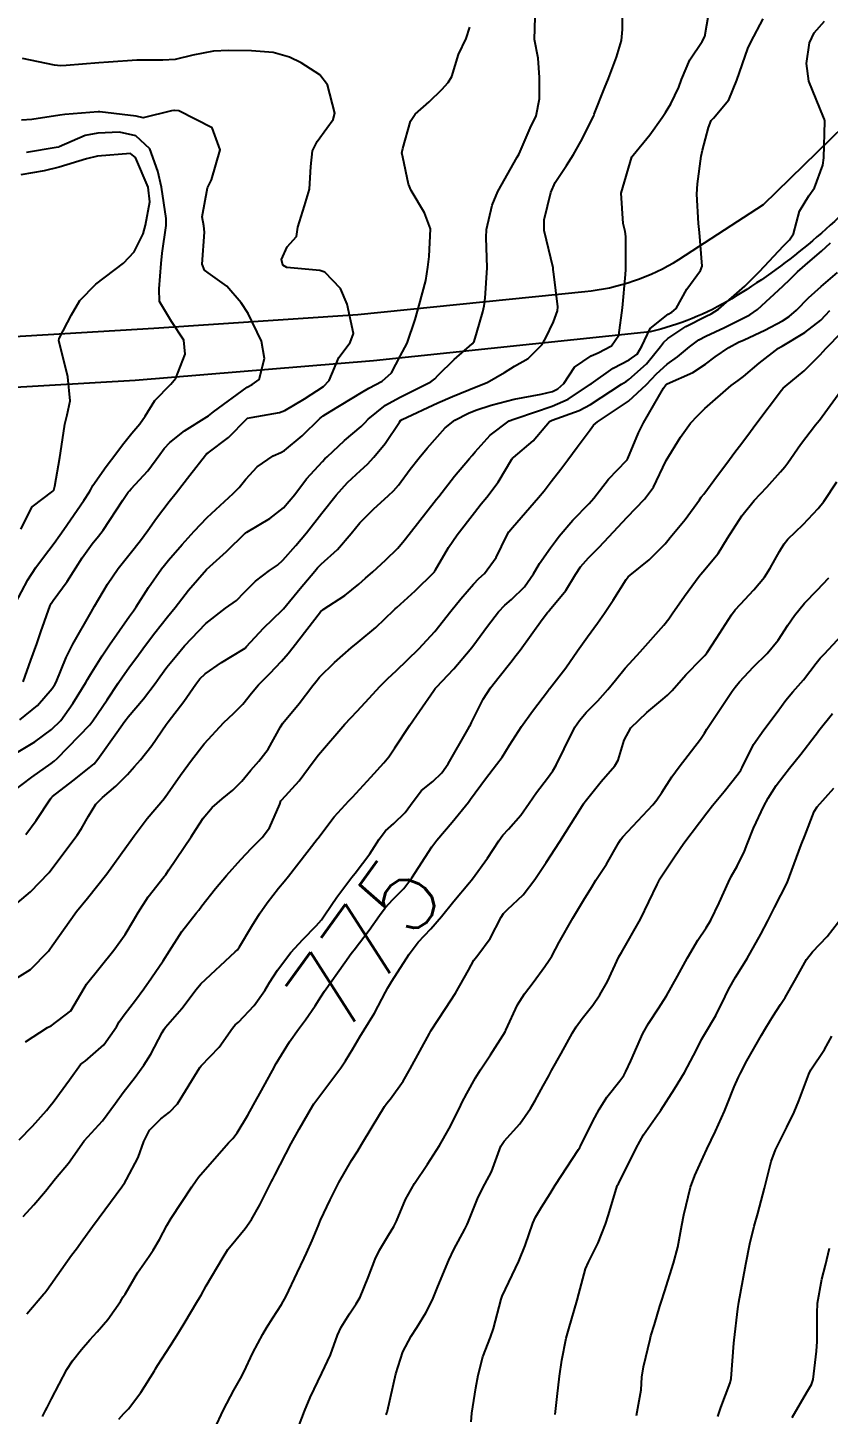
# Model space of a CAD drawing. Header units: metres. Extents: x 318500 to 325275, y 7408834 to 7428799.
# Drawn here: x 322253.4 to 322295.3, y 7422514.9 to 7422587.5 of the extents above; entities that cross this region are included whole.
import ezdxf
from ezdxf.enums import TextEntityAlignment as Align

# ---------------------------------------------------------------- set-up
doc = ezdxf.new("R2010")
doc.units = ezdxf.units.M
doc.header["$MEASUREMENT"] = 0
for name, color, linetype in [('Cotas', 45, 'Continuous'), ('Curvas de Nivel 1m', 11, 'Continuous'), ('Curvas de Nivel 5m', 15, 'Continuous'), ('Vias Primárias', 230, 'Continuous'), ('Vias Secundárias', 230, 'Continuous')]:
    doc.layers.add(name, color=color, linetype=linetype)
doc.styles.add('Style-STANDARD', font='STANDARD.shx')

msp = doc.modelspace()

# ---------------------------------------------------------------- linework, layer by layer
at = {"layer": 'Curvas de Nivel 1m', "flags": 128}
for points, elevation in [([(322252.522, 7422541.418), (322253.539, 7422542.266), (322254.495, 7422543.261), (322254.519, 7422543.291), (322254.551, 7422543.333), (322255.988, 7422545.239), (322256.22, 7422545.591), (322256.585, 7422546.24), (322256.96, 7422546.859), (322257.312, 7422547.219), (322258.015, 7422547.802), (322258.618, 7422548.416), (322258.988, 7422548.833), (322259.304, 7422549.193), (322259.891, 7422549.934), (322260.648, 7422551.028), (322260.759, 7422551.178), (322261.583, 7422552.25), (322262.213, 7422553.157), (322262.416, 7422553.422), (322262.688, 7422553.696), (322263.546, 7422554.288), (322264.708, 7422554.98), (322264.787, 7422555.041), (322264.858, 7422555.119), (322265.752, 7422556.078), (322266.729, 7422557.033), (322266.793, 7422557.099), (322267.672, 7422558.16), (322268.432, 7422559.075), (322268.583, 7422559.252), (322268.765, 7422559.434), (322269.627, 7422560.207), (322270.348, 7422561.047), (322270.796, 7422561.596), (322271.517, 7422562.319), (322272.304, 7422563.025), (322272.565, 7422563.271), (322272.818, 7422563.57), (322273.437, 7422564.405), (322273.899, 7422565.004), (322274.327, 7422565.518), (322274.857, 7422566.124), (322275.27, 7422566.578), (322275.778, 7422566.981), (322276.496, 7422567.351), (322276.875, 7422567.496), (322277.684, 7422567.764), (322278.881, 7422568.076), (322280.301, 7422568.335), (322280.886, 7422568.488), (322281.178, 7422568.616), (322281.484, 7422568.904), (322282.043, 7422569.758), (322282.912, 7422570.348), (322283.29, 7422570.509), (322283.973, 7422570.874), (322284.358, 7422571.439), (322284.563, 7422572.866), (322284.715, 7422574.612), (322284.727, 7422574.864), (322284.735, 7422576.603), (322284.698, 7422576.865), (322284.589, 7422577.284), (322284.492, 7422578.868), (322285.049, 7422580.766), (322285.113, 7422580.859), (322285.989, 7422581.924), (322286.642, 7422582.837), (322286.815, 7422583.103), (322287.091, 7422583.558), (322287.515, 7422584.415), (322287.656, 7422584.825), (322288.079, 7422585.862), (322288.73, 7422586.814), (322288.874, 7422587.073), (322289.16, 7422588.81)], 769), ([(322253.294, 7422545.273), (322253.844, 7422546.004), (322254.598, 7422547.136), (322254.646, 7422547.213), (322254.693, 7422547.259), (322255.766, 7422548.089), (322256.623, 7422548.773), (322256.87, 7422548.983), (322257.076, 7422549.223), (322258.061, 7422550.625), (322258.481, 7422551.203), (322258.55, 7422551.303), (322258.654, 7422551.434), (322259.471, 7422552.389), (322260.07, 7422553.186), (322260.327, 7422553.542), (322260.693, 7422554.034), (322261.201, 7422554.674), (322261.615, 7422555.166), (322262.722, 7422556.333), (322263.762, 7422557.135), (322264.328, 7422557.535), (322264.742, 7422557.945), (322265.324, 7422558.541), (322266.07, 7422559.107), (322266.483, 7422559.384), (322266.768, 7422559.638), (322267.449, 7422560.421), (322267.997, 7422561.082), (322268.8, 7422562.099), (322269.558, 7422563.059), (322270.151, 7422563.719), (322270.83, 7422564.349), (322271.192, 7422564.679), (322271.528, 7422565.033), (322272.125, 7422565.754), (322272.868, 7422566.874), (322272.927, 7422566.961), (322273.013, 7422567.018), (322274.879, 7422567.879), (322275.647, 7422568.217), (322276.888, 7422568.724), (322277.471, 7422568.961), (322278.373, 7422569.473), (322278.903, 7422569.804), (322279.623, 7422570.215), (322280.33, 7422570.919), (322280.544, 7422571.298), (322280.938, 7422572.122), (322281.156, 7422572.699), (322281.168, 7422572.908), (322280.967, 7422574.629), (322280.933, 7422574.874), (322280.931, 7422574.911), (322280.919, 7422574.963), (322280.449, 7422576.918), (322280.458, 7422577.468), (322280.797, 7422578.913), (322281.035, 7422579.427), (322281.623, 7422580.325), (322281.983, 7422580.901), (322282.377, 7422581.581), (322283.045, 7422582.89), (322283.055, 7422582.915), (322283.082, 7422583.006), (322283.613, 7422584.371), (322283.832, 7422584.879), (322284.238, 7422585.99), (322284.504, 7422586.869), (322284.559, 7422587.449), (322284.584, 7422588.869)], 768), ([(322252.603, 7422547.511), (322253.606, 7422548.279), (322254.626, 7422548.995), (322254.777, 7422549.108), (322254.943, 7422549.255), (322256.648, 7422551.026), (322256.809, 7422551.228), (322257.551, 7422552.333), (322258.138, 7422553.208), (322258.355, 7422553.535), (322258.692, 7422554.005), (322259.207, 7422554.691), (322259.568, 7422555.191), (322260.056, 7422555.847), (322260.725, 7422556.674), (322261.122, 7422557.174), (322261.828, 7422558.08), (322262.76, 7422559.15), (322263.814, 7422560.095), (322264.789, 7422561.059), (322264.824, 7422561.085), (322264.875, 7422561.119), (322266.084, 7422561.821), (322266.803, 7422562.389), (322267.391, 7422563.091), (322268.003, 7422563.901), (322268.836, 7422564.82), (322268.96, 7422564.946), (322269.081, 7422565.066), (322269.991, 7422565.915), (322270.864, 7422566.652), (322271.057, 7422566.848), (322271.229, 7422567.036), (322272.134, 7422567.771), (322272.882, 7422568.171), (322274.524, 7422568.995), (322274.733, 7422569.152), (322274.895, 7422569.345), (322275.733, 7422570.156), (322276.686, 7422570.972), (322276.789, 7422571.105), (322276.929, 7422571.57), (322277.249, 7422572.662), (322277.315, 7422572.965), (322277.369, 7422573.379), (322277.475, 7422574.962), (322277.412, 7422576.545), (322277.432, 7422576.964), (322277.737, 7422578.241), (322278.028, 7422578.955), (322279.048, 7422580.754), (322279.14, 7422580.939), (322279.723, 7422582.278), (322280.028, 7422582.926), (322280.21, 7422583.807), (322280.215, 7422584.923), (322280.137, 7422585.942), (322279.939, 7422586.928), (322279.984, 7422588.091)], 767), ([(322253.279, 7422534.42), (322254.439, 7422535.17), (322254.497, 7422535.201), (322254.617, 7422535.257), (322255.65, 7422536.044), (322256.353, 7422537.232), (322256.472, 7422537.435), (322257.904, 7422539.209), (322258.502, 7422540.029), (322258.947, 7422540.762), (322259.191, 7422541.193), (322259.715, 7422542.006), (322260.548, 7422543.066), (322260.602, 7422543.127), (322260.634, 7422543.179), (322260.796, 7422543.42), (322261.954, 7422545.159), (322262.197, 7422545.534), (322262.585, 7422546.122), (322263.055, 7422546.681), (322263.582, 7422547.135), (322264.144, 7422547.59), (322264.614, 7422548.072), (322265.088, 7422548.65), (322265.498, 7422549.111), (322265.991, 7422549.752), (322266.648, 7422550.918), (322266.768, 7422551.098), (322267.614, 7422552.138), (322268.331, 7422553.075), (322268.483, 7422553.273), (322268.687, 7422553.508), (322269.476, 7422554.281), (322270.341, 7422555.046), (322270.713, 7422555.344), (322271.641, 7422556.111), (322272.571, 7422557.022), (322272.653, 7422557.099), (322272.732, 7422557.169), (322273.704, 7422558.047), (322274.666, 7422558.991), (322274.709, 7422559.042), (322274.762, 7422559.133), (322275.445, 7422560.315), (322275.889, 7422560.974), (322276.802, 7422562.145), (322277.161, 7422562.602), (322277.448, 7422562.954), (322278.036, 7422563.734), (322278.759, 7422564.941), (322278.793, 7422564.988), (322278.841, 7422565.025), (322279.878, 7422565.901), (322280.732, 7422566.912), (322280.871, 7422566.984), (322282.286, 7422567.485), (322282.879, 7422567.799), (322284.506, 7422568.866), (322284.743, 7422569.012), (322284.894, 7422569.116), (322285.815, 7422569.937), (322286.55, 7422570.836), (322286.702, 7422571.054), (322286.927, 7422571.265), (322287.876, 7422571.88), (322288.944, 7422572.429), (322289.199, 7422572.553), (322289.594, 7422572.8), (322290.962, 7422574.005), (322291.735, 7422574.769), (322292.991, 7422576.118), (322293.311, 7422576.431), (322293.523, 7422576.745), (322293.825, 7422577.935), (322294.325, 7422578.737), (322294.622, 7422579.146), (322295.046, 7422580.345), (322295.11, 7422580.729), (322295.162, 7422582.646), (322295.142, 7422582.729), (322295.082, 7422582.857), (322294.32, 7422584.738), (322294.194, 7422585.665), (322294.352, 7422586.738), (322294.605, 7422587.268), (322295.147, 7422587.889)], 771), ([(322252.632, 7422549.441), (322253.772, 7422550.136), (322254.645, 7422550.768), (322255.126, 7422551.253), (322255.769, 7422552.138), (322256.442, 7422553.234), (322256.528, 7422553.387), (322256.686, 7422553.661), (322257.291, 7422554.631), (322257.685, 7422555.215), (322258.725, 7422556.706), (322258.935, 7422556.991), (322259.076, 7422557.197), (322259.727, 7422558.208), (322260.407, 7422559.184), (322260.561, 7422559.384), (322260.767, 7422559.641), (322261.487, 7422560.462), (322262.111, 7422561.16), (322262.797, 7422561.888), (322264.156, 7422563.13), (322264.481, 7422563.459), (322264.822, 7422563.892), (322265.414, 7422564.531), (322266.263, 7422565.106), (322266.661, 7422565.283), (322266.844, 7422565.386), (322267.782, 7422566.16), (322268.705, 7422567.072), (322268.871, 7422567.203), (322269.234, 7422567.425), (322270.884, 7422568.432), (322271.271, 7422568.651), (322271.971, 7422569.029), (322272.455, 7422569.466), (322272.91, 7422570.326), (322273.155, 7422570.778), (322273.281, 7422571.015), (322273.689, 7422572.259), (322273.908, 7422573.006), (322274.258, 7422574.296), (322274.366, 7422574.999), (322274.432, 7422575.545), (322274.496, 7422576.998), (322274.183, 7422577.832), (322273.479, 7422579.013), (322273.355, 7422579.337), (322273.047, 7422580.763), (322273.005, 7422580.977), (322273.01, 7422581.021), (322273.019, 7422581.051), (322273.053, 7422581.208), (322273.445, 7422582.644), (322273.697, 7422583.011), (322274.428, 7422583.662), (322275.1, 7422584.298), (322275.431, 7422584.661), (322275.613, 7422584.985), (322275.967, 7422586.136), (322276.374, 7422586.978), (322276.552, 7422587.562)], 766), ([(322253.159, 7422553.275), (322253.567, 7422554.401), (322253.872, 7422555.268), (322254.089, 7422555.893), (322254.57, 7422557.262), (322254.622, 7422557.37), (322254.734, 7422557.527), (322255.472, 7422558.527), (322255.91, 7422559.243), (322256.241, 7422559.765), (322256.779, 7422560.505), (322257.104, 7422560.906), (322257.344, 7422561.222), (322258.387, 7422562.788), (322258.664, 7422563.202), (322258.727, 7422563.286), (322258.813, 7422563.379), (322259.69, 7422564.328), (322260.319, 7422565.185), (322260.54, 7422565.487), (322260.849, 7422565.802), (322261.613, 7422566.415), (322262.777, 7422567.151), (322262.871, 7422567.21), (322263.134, 7422567.408), (322264.886, 7422568.702), (322265.154, 7422568.85), (322265.523, 7422569.114), (322265.81, 7422570.207), (322265.651, 7422571.113), (322264.942, 7422572.566), (322264.586, 7422573.125), (322263.829, 7422574.007), (322262.965, 7422574.608), (322262.651, 7422574.838), (322262.539, 7422575.156), (322262.662, 7422576.822), (322262.628, 7422577.156), (322262.538, 7422577.626), (322262.816, 7422579.153), (322263.034, 7422579.572), (322263.485, 7422581.146), (322263.067, 7422582.294), (322261.316, 7422583.176), (322261.08, 7422583.207), (322261.053, 7422583.207), (322260.926, 7422583.182), (322259.446, 7422582.825), (322259.076, 7422582.903), (322257.175, 7422583.132), (322257.079, 7422583.133), (322255.337, 7422582.995), (322255.076, 7422582.961), (322253.615, 7422582.732), (322253.071, 7422582.694)], 764), ([(322252.731, 7422557.351), (322253.404, 7422558.62), (322253.823, 7422559.269), (322254.225, 7422559.809), (322254.779, 7422560.543), (322255.082, 7422560.959), (322255.284, 7422561.253), (322256.335, 7422562.766), (322256.631, 7422563.233), (322256.695, 7422563.349), (322256.815, 7422563.551), (322257.502, 7422564.548), (322258.008, 7422565.212), (322258.369, 7422565.686), (322258.856, 7422566.295), (322259.268, 7422566.791), (322259.542, 7422567.193), (322260.057, 7422568.009), (322260.887, 7422568.865), (322261.149, 7422569.176), (322261.644, 7422570.434), (322261.578, 7422571.17), (322260.935, 7422572.153), (322260.298, 7422573.187), (322260.289, 7422573.854), (322260.387, 7422575.186), (322260.438, 7422575.725), (322260.643, 7422577.184), (322260.647, 7422577.542), (322260.398, 7422579.186), (322260.21, 7422580.017), (322259.789, 7422581.193), (322259.06, 7422581.87), (322258.207, 7422582.069), (322257.062, 7422582.019), (322256.404, 7422581.896), (322255.051, 7422581.299), (322255.024, 7422581.287), (322254.891, 7422581.262), (322253.332, 7422580.993)], 763), ([(322253.041, 7422561.277), (322253.627, 7422562.447), (322254.715, 7422563.261), (322254.767, 7422563.305), (322254.814, 7422563.524), (322255.076, 7422565.017), (322255.116, 7422565.256), (322255.345, 7422566.77), (322255.471, 7422567.251), (322255.628, 7422567.999), (322255.49, 7422569.251), (322255.023, 7422571.154), (322255.042, 7422571.258), (322255.686, 7422572.502), (322256.131, 7422573.242), (322256.959, 7422574.102), (322258.417, 7422575.208), (322258.979, 7422575.799), (322259.444, 7422576.745), (322259.573, 7422577.194), (322259.802, 7422578.409), (322259.701, 7422579.193), (322259.045, 7422580.74), (322258.786, 7422580.943), (322257.046, 7422580.802), (322256.484, 7422580.678), (322255.04, 7422580.233), (322254.264, 7422580.042), (322253.035, 7422579.83)], 762), ([(322252.942, 7422529.274), (322253.64, 7422529.998), (322254.383, 7422530.824), (322254.579, 7422531.065), (322254.723, 7422531.255), (322255.579, 7422532.419), (322256.168, 7422533.234), (322256.305, 7422533.338), (322256.413, 7422533.402), (322257.383, 7422534.258), (322258.044, 7422535.206), (322258.186, 7422535.461), (322258.449, 7422535.82), (322259.052, 7422536.603), (322259.483, 7422537.19), (322259.887, 7422537.774), (322260.485, 7422538.653), (322260.817, 7422539.175), (322261.474, 7422540.197), (322262.224, 7422541.154), (322262.356, 7422541.319), (322262.526, 7422541.546), (322263.233, 7422542.446), (322263.804, 7422543.131), (322264.559, 7422543.972), (322265.122, 7422544.557), (322265.684, 7422545.109), (322266.063, 7422545.62), (322266.597, 7422546.868), (322266.661, 7422547.037), (322266.706, 7422547.098), (322267.613, 7422548.087), (322268.348, 7422549.074), (322268.634, 7422549.453), (322270.018, 7422551.049), (322270.321, 7422551.379), (322270.66, 7422551.733), (322271.293, 7422552.411), (322271.84, 7422553.028), (322272.256, 7422553.455), (322272.693, 7422553.854), (322273.29, 7422554.422), (322273.883, 7422555.002), (322274.719, 7422555.914), (322275.569, 7422556.977), (322276.087, 7422557.623), (322276.752, 7422558.394), (322277.036, 7422558.677), (322277.332, 7422558.954), (322277.939, 7422559.782), (322278.492, 7422560.943), (322278.604, 7422561.13), (322278.794, 7422561.358), (322280.152, 7422562.92), (322280.448, 7422563.283), (322280.823, 7422563.759), (322281.326, 7422564.412), (322281.698, 7422564.901), (322282.189, 7422565.557), (322282.864, 7422566.478), (322283.036, 7422566.719), (322283.251, 7422566.884), (322284.881, 7422567.974), (322285.808, 7422568.846), (322286.333, 7422569.404), (322286.906, 7422569.911), (322287.438, 7422570.299), (322288.071, 7422570.818), (322288.55, 7422571.189), (322288.929, 7422571.386), (322289.905, 7422571.826), (322290.944, 7422572.355), (322291.222, 7422572.5), (322291.631, 7422572.77), (322292.963, 7422574.002), (322293.34, 7422574.372), (322293.73, 7422574.742), (322294.385, 7422575.33), (322294.987, 7422575.839), (322295.451, 7422576.265)], 772), ([(322253.163, 7422525.271), (322253.716, 7422525.866), (322254.323, 7422526.598), (322254.86, 7422527.252), (322255.525, 7422528.06), (322256.36, 7422529.23), (322257.312, 7422530.28), (322258.001, 7422531.206), (322258.396, 7422531.753), (322259.028, 7422532.569), (322259.476, 7422533.189), (322259.839, 7422533.766), (322260.436, 7422534.899), (322260.537, 7422535.08), (322260.61, 7422535.177), (322261.467, 7422536.153), (322262.217, 7422537.154), (322262.473, 7422537.459), (322264.266, 7422539.123), (322264.381, 7422539.232), (322264.494, 7422539.383), (322265.146, 7422540.478), (322265.534, 7422541.11), (322265.933, 7422541.702), (322266.541, 7422542.47), (322266.834, 7422542.808), (322267.066, 7422543.092), (322268.57, 7422545.023), (322268.601, 7422545.07), (322269.451, 7422546.193), (322270.228, 7422547.046), (322270.415, 7422547.231), (322270.606, 7422547.436), (322271.376, 7422548.275), (322272.046, 7422549.026), (322272.311, 7422549.345), (322272.638, 7422549.812), (322273.417, 7422551.008), (322273.924, 7422551.738), (322274.677, 7422552.81), (322274.75, 7422552.918), (322274.808, 7422552.988), (322275.713, 7422553.956), (322276.575, 7422554.962), (322276.712, 7422555.137), (322277.487, 7422556.188), (322278.065, 7422556.947), (322278.386, 7422557.292), (322278.74, 7422557.59), (322279.432, 7422558.248), (322279.9, 7422558.923), (322280.209, 7422559.478), (322280.781, 7422560.295), (322281.049, 7422560.645), (322281.245, 7422560.905), (322281.953, 7422561.744), (322282.807, 7422562.606), (322283.054, 7422562.886), (322283.817, 7422563.883), (322284.765, 7422564.861), (322284.802, 7422564.899), (322284.842, 7422564.979), (322285.399, 7422566.315), (322285.652, 7422566.848), (322286.708, 7422568.653), (322286.836, 7422568.831), (322286.864, 7422568.857), (322286.891, 7422568.879), (322288.245, 7422569.471), (322288.906, 7422569.907), (322289.412, 7422570.303), (322290.123, 7422570.792), (322290.643, 7422571.065), (322290.926, 7422571.194), (322292.011, 7422571.687), (322292.941, 7422572.179), (322293.286, 7422572.405), (322293.669, 7422572.743), (322294.301, 7422573.392), (322294.963, 7422573.985), (322295.823, 7422574.717)], 773), ([(322253.342, 7422520.166), (322254.249, 7422521.207), (322254.293, 7422521.259), (322254.393, 7422521.398), (322255.693, 7422523.239), (322255.947, 7422523.573), (322256.292, 7422524.039), (322256.785, 7422524.74), (322257.137, 7422525.218), (322258.326, 7422526.825), (322258.477, 7422527.05), (322258.565, 7422527.198), (322259.177, 7422528.362), (322259.474, 7422529.189), (322259.775, 7422529.78), (322260.378, 7422530.386), (322260.83, 7422530.726), (322261.242, 7422531.167), (322262.409, 7422533.064), (322262.477, 7422533.149), (322263.429, 7422534.131), (322264.121, 7422535.125), (322264.269, 7422535.296), (322264.445, 7422535.449), (322265.252, 7422536.318), (322265.82, 7422537.106), (322266.065, 7422537.513), (322266.481, 7422538.174), (322267.177, 7422539.09), (322267.805, 7422539.776), (322268.511, 7422540.491), (322268.782, 7422540.8), (322268.969, 7422541.063), (322269.593, 7422541.995), (322270.386, 7422543.042), (322270.552, 7422543.245), (322271.329, 7422544.266), (322271.814, 7422545.028), (322272.143, 7422545.458), (322272.582, 7422545.851), (322273.177, 7422546.426), (322273.594, 7422547.005), (322274.031, 7422547.577), (322274.616, 7422548.058), (322275.101, 7422548.504), (322275.42, 7422548.978), (322276.458, 7422550.773), (322276.558, 7422550.961), (322276.591, 7422551.021), (322276.653, 7422551.143), (322277.26, 7422552.365), (322277.644, 7422552.95), (322278.105, 7422553.529), (322278.7, 7422554.304), (322278.98, 7422554.662), (322279.191, 7422554.933), (322280.356, 7422556.545), (322280.634, 7422556.911), (322280.679, 7422556.963), (322280.732, 7422557.023), (322281.591, 7422558.054), (322282.098, 7422558.897), (322282.357, 7422559.303), (322282.773, 7422559.774), (322283.33, 7422560.333), (322283.841, 7422560.874), (322284.8, 7422561.895), (322285.718, 7422562.846), (322286.182, 7422563.478), (322286.823, 7422564.83), (322286.841, 7422564.872), (322287.601, 7422566.081), (322288.123, 7422566.817), (322288.48, 7422567.207), (322288.878, 7422567.584), (322290.244, 7422568.79), (322290.618, 7422569.06), (322290.897, 7422569.272), (322291.713, 7422569.962), (322292.732, 7422570.753), (322292.851, 7422570.821), (322292.922, 7422570.855), (322294.103, 7422571.568), (322294.942, 7422572.221), (322295.195, 7422572.477), (322295.429, 7422572.723)], 774), ([(322258.172, 7422514.653), (322258.434, 7422514.939), (322258.67, 7422515.195), (322259.329, 7422516.048), (322260.033, 7422517.182), (322260.095, 7422517.288), (322260.204, 7422517.45), (322260.882, 7422518.508), (322261.288, 7422519.164), (322261.648, 7422519.75), (322262.254, 7422520.773), (322262.395, 7422521.011), (322262.476, 7422521.147), (322262.746, 7422521.624), (322263.63, 7422523.13), (322263.885, 7422523.527), (322264.294, 7422524.041), (322264.786, 7422524.632), (322265.12, 7422525.112), (322265.555, 7422525.874), (322266.173, 7422527.102), (322266.23, 7422527.212), (322266.343, 7422527.432), (322267.203, 7422529.087), (322267.622, 7422529.83), (322268.33, 7422531.071), (322268.391, 7422531.162), (322269.809, 7422533.049), (322270.052, 7422533.409), (322270.425, 7422534.051), (322270.793, 7422534.68), (322271.021, 7422535.034), (322271.565, 7422535.918), (322272.134, 7422537.023), (322272.26, 7422537.235), (322272.476, 7422537.583), (322273.376, 7422539.007), (322273.86, 7422539.639), (322274.51, 7422540.339), (322275.082, 7422540.982), (322275.724, 7422541.78), (322276.547, 7422542.767), (322276.638, 7422542.87), (322276.708, 7422542.958), (322277.485, 7422544.026), (322278.076, 7422544.945), (322278.285, 7422545.233), (322278.579, 7422545.553), (322279.231, 7422546.29), (322279.675, 7422546.924), (322280.048, 7422547.478), (322280.62, 7422548.222), (322280.916, 7422548.615), (322281.083, 7422548.903), (322281.507, 7422549.765), (322282.063, 7422550.889), (322282.297, 7422551.244), (322282.662, 7422551.66), (322283.26, 7422552.285), (322283.783, 7422552.869), (322284.185, 7422553.367), (322284.697, 7422553.988), (322285.114, 7422554.444), (322285.481, 7422554.848), (322286.724, 7422556.246), (322286.983, 7422556.572), (322287.164, 7422556.826), (322287.81, 7422557.753), (322288.579, 7422558.812), (322288.659, 7422558.913), (322288.763, 7422559.028), (322289.576, 7422560), (322290.062, 7422560.791), (322290.802, 7422561.969), (322291.457, 7422562.77), (322292.112, 7422563.47), (322292.833, 7422564.265), (322293.055, 7422564.53), (322293.218, 7422564.746), (322293.888, 7422565.706), (322294.674, 7422566.732), (322294.762, 7422566.84), (322294.873, 7422566.986), (322296.144, 7422568.711)], 776), ([(322263.174, 7422514.125), (322263.66, 7422515.128), (322264.19, 7422516.163), (322264.54, 7422516.773), (322264.713, 7422517.115), (322265.197, 7422518.128), (322265.707, 7422519.105), (322265.901, 7422519.437), (322266.243, 7422519.958), (322266.692, 7422520.655), (322266.931, 7422521.09), (322267.506, 7422522.315), (322267.884, 7422523.076), (322268.01, 7422523.348), (322268.294, 7422524.013), (322268.609, 7422524.762), (322268.741, 7422525.064), (322269.246, 7422526.136), (322269.698, 7422527.05), (322270.352, 7422528.196), (322270.684, 7422528.709), (322270.892, 7422529.035), (322271.443, 7422529.96), (322272.089, 7422531.023), (322272.214, 7422531.199), (322272.396, 7422531.434), (322273.064, 7422532.357), (322273.434, 7422533.005), (322274.439, 7422534.858), (322274.519, 7422534.989), (322275.277, 7422536.158), (322275.803, 7422536.97), (322276.488, 7422538.172), (322276.769, 7422538.684), (322276.971, 7422538.955), (322277.63, 7422539.827), (322278.197, 7422540.943), (322278.324, 7422541.141), (322278.526, 7422541.34), (322279.348, 7422542.118), (322279.967, 7422542.919), (322280.559, 7422543.813), (322281.273, 7422544.9), (322282.371, 7422546.658), (322282.516, 7422546.881), (322282.549, 7422546.933), (322282.602, 7422547.006), (322283.447, 7422548.043), (322284.15, 7422548.865), (322284.326, 7422549.17), (322284.644, 7422550.213), (322284.991, 7422550.855), (322285.834, 7422551.67), (322286.673, 7422552.355), (322286.922, 7422552.58), (322287.152, 7422552.825), (322287.869, 7422553.641), (322288.705, 7422554.473), (322288.865, 7422554.651), (322288.987, 7422554.806), (322289.483, 7422555.564), (322290.265, 7422556.787), (322290.466, 7422557.052), (322290.739, 7422557.348), (322291.435, 7422558.085), (322292.001, 7422558.761), (322292.301, 7422559.223), (322292.78, 7422560.106), (322293.025, 7422560.509), (322293.226, 7422560.746), (322294.019, 7422561.517), (322294.806, 7422562.357), (322295.102, 7422562.726), (322295.791, 7422563.75)], 777), ([(322267.423, 7422513.82), (322267.903, 7422515.074), (322268.187, 7422515.781), (322268.803, 7422517.061), (322269.254, 7422518.015), (322269.629, 7422519.049), (322269.815, 7422519.467), (322270.247, 7422520.162), (322270.605, 7422520.686), (322270.809, 7422521.035), (322271.233, 7422522.068), (322271.594, 7422523.027), (322271.819, 7422523.493), (322272.299, 7422524.284), (322272.581, 7422524.741), (322272.709, 7422525.014), (322273.185, 7422526.15), (322273.666, 7422527), (322274.35, 7422528.012), (322274.965, 7422528.981), (322275.474, 7422529.873), (322276.029, 7422530.965), (322276.148, 7422531.21), (322276.401, 7422531.705), (322276.849, 7422532.52), (322277.127, 7422532.953), (322277.651, 7422533.724), (322278.406, 7422534.94), (322278.415, 7422534.966), (322278.441, 7422535.02), (322279.049, 7422536.344), (322279.427, 7422536.926), (322279.884, 7422537.513), (322280.492, 7422538.368), (322280.713, 7422538.69), (322280.847, 7422538.905), (322281.244, 7422539.636), (322281.96, 7422540.888), (322282.169, 7422541.242), (322282.535, 7422541.853), (322282.926, 7422542.494), (322283.163, 7422542.874), (322283.713, 7422543.719), (322284.372, 7422544.862), (322284.452, 7422544.99), (322284.583, 7422545.151), (322286.141, 7422546.837), (322286.351, 7422547.087), (322286.61, 7422547.477), (322287.142, 7422548.303), (322287.524, 7422548.817), (322288.645, 7422550.276), (322288.855, 7422550.591), (322288.984, 7422550.797), (322289.562, 7422551.69), (322290.304, 7422552.786), (322290.466, 7422553), (322290.687, 7422553.266), (322291.416, 7422554.052), (322292.143, 7422554.759), (322292.717, 7422555.453), (322293.224, 7422556.247), (322293.562, 7422556.742), (322294.088, 7422557.388), (322294.75, 7422558.078), (322295.369, 7422558.721)], 778), ([(322272.178, 7422514.865), (322272.216, 7422514.983), (322272.225, 7422515.019), (322272.242, 7422515.081), (322272.678, 7422517.013), (322273.055, 7422518.17), (322273.481, 7422519.001), (322273.785, 7422519.448), (322274.248, 7422520.21), (322274.518, 7422520.724), (322274.639, 7422520.984), (322274.887, 7422521.602), (322275.463, 7422522.972), (322275.73, 7422523.527), (322276.305, 7422524.604), (322276.427, 7422524.84), (322276.477, 7422524.958), (322277.004, 7422526.28), (322277.351, 7422526.95), (322277.689, 7422527.604), (322278.192, 7422528.942), (322278.246, 7422529.057), (322278.364, 7422529.208), (322279.181, 7422530.125), (322279.735, 7422530.92), (322279.976, 7422531.336), (322280.408, 7422532.103), (322280.697, 7422532.625), (322280.846, 7422532.904), (322281.336, 7422533.803), (322281.937, 7422534.888), (322282.129, 7422535.2), (322282.451, 7422535.631), (322283.003, 7422536.334), (322283.379, 7422536.871), (322283.78, 7422537.567), (322284.374, 7422538.861), (322284.415, 7422538.947), (322284.502, 7422539.097), (322285.506, 7422540.845), (322286.372, 7422542.657), (322286.457, 7422542.831), (322286.487, 7422542.894), (322286.553, 7422542.997), (322287.284, 7422544.105), (322287.763, 7422544.812), (322288.591, 7422545.908), (322288.977, 7422546.415), (322289.269, 7422546.793), (322289.877, 7422547.522), (322290.625, 7422548.444), (322290.759, 7422548.647), (322290.827, 7422548.777), (322291.427, 7422549.989), (322291.964, 7422550.76), (322292.669, 7422551.689), (322293.117, 7422552.304), (322293.489, 7422552.742), (322294.049, 7422553.377), (322294.703, 7422554.241), (322294.92, 7422554.513), (322295.118, 7422554.724), (322296.736, 7422556.446)], 779), ([(322281.028, 7422514.897), (322281.133, 7422515.84), (322281.257, 7422516.894), (322281.373, 7422517.732), (322281.606, 7422518.889), (322281.751, 7422519.373), (322282.182, 7422520.881), (322282.263, 7422521.207), (322282.626, 7422522.527), (322282.772, 7422522.875), (322283.281, 7422523.884), (322283.668, 7422524.866), (322283.826, 7422525.357), (322284.282, 7422526.861), (322284.299, 7422526.902), (322284.341, 7422526.975), (322285.274, 7422528.846), (322285.665, 7422529.546), (322286.386, 7422530.592), (322286.49, 7422530.726), (322286.561, 7422530.827), (322287.275, 7422531.949), (322287.801, 7422532.809), (322288.432, 7422533.995), (322288.698, 7422534.536), (322288.847, 7422534.796), (322289.444, 7422535.801), (322289.936, 7422536.785), (322290.112, 7422537.147), (322290.485, 7422537.805), (322290.864, 7422538.405), (322291.088, 7422538.771), (322291.802, 7422540.05), (322292.174, 7422540.755), (322292.53, 7422541.442), (322293.186, 7422542.74), (322293.559, 7422543.742), (322293.917, 7422544.737), (322294.118, 7422545.202), (322294.598, 7422546.485), (322294.756, 7422546.728), (322295.622, 7422547.707)], 781), ([(322285.288, 7422514.843), (322285.538, 7422516.184), (322285.571, 7422516.839), (322285.664, 7422517.383), (322286.002, 7422518.833), (322286.051, 7422519.015), (322286.242, 7422519.604), (322286.522, 7422520.56), (322286.599, 7422520.825), (322286.755, 7422521.313), (322287.227, 7422522.816), (322287.45, 7422523.655), (322287.674, 7422524.81), (322287.778, 7422525.348), (322288.121, 7422526.803), (322288.346, 7422527.411), (322288.783, 7422528.369), (322288.985, 7422528.794), (322289.434, 7422529.729), (322289.895, 7422530.785), (322290.042, 7422531.137), (322290.409, 7422532.053), (322290.63, 7422532.564), (322290.734, 7422532.775), (322291.065, 7422533.409), (322291.842, 7422534.759), (322292.061, 7422535.14), (322292.455, 7422535.774), (322292.843, 7422536.366), (322293.074, 7422536.741), (322293.593, 7422537.623), (322294.205, 7422538.724), (322294.504, 7422539.127), (322295.288, 7422539.937), (322295.872, 7422540.706)], 782), ([(322289.555, 7422514.786), (322289.717, 7422515.253), (322290.198, 7422516.554), (322290.253, 7422516.779), (322290.386, 7422518.619), (322290.402, 7422518.777), (322290.608, 7422520.422), (322290.655, 7422520.774), (322290.732, 7422521.24), (322291.014, 7422522.769), (322291.229, 7422523.833), (322291.464, 7422524.763), (322291.653, 7422525.427), (322291.998, 7422526.755), (322292.354, 7422528.152), (322292.569, 7422528.747), (322293.17, 7422529.946), (322293.559, 7422530.732), (322293.805, 7422531.322), (322294.312, 7422532.722), (322294.422, 7422532.938), (322295.14, 7422534.006), (322295.53, 7422534.709)], 783), ([(322293.453, 7422514.731), (322294.193, 7422516.027), (322294.453, 7422516.461), (322294.546, 7422516.717), (322294.722, 7422518.216), (322294.758, 7422518.715), (322294.76, 7422520.207), (322294.777, 7422520.715), (322294.998, 7422521.987), (322295.185, 7422522.711), (322295.395, 7422523.608)], 784)]:
    msp.add_lwpolyline(points, dxfattribs=dict(at, elevation=elevation))
at = {"layer": 'Curvas de Nivel 5m', "flags": 128}
for points, elevation in [([(322252.473, 7422537.537), (322253.547, 7422538.201), (322254.489, 7422539.165), (322254.556, 7422539.259), (322254.674, 7422539.439), (322255.95, 7422541.239), (322256.531, 7422541.945), (322257.541, 7422543.215), (322258.564, 7422544.646), (322258.799, 7422544.967), (322258.968, 7422545.196), (322259.658, 7422546.115), (322260.564, 7422547.18), (322260.584, 7422547.197), (322260.601, 7422547.225), (322261.409, 7422548.377), (322261.979, 7422549.16), (322262.639, 7422550.024), (322263.664, 7422551.135), (322264.176, 7422551.608), (322264.665, 7422552.11), (322265.114, 7422552.675), (322265.496, 7422553.112), (322266.087, 7422553.708), (322266.699, 7422554.36), (322267.041, 7422554.759), (322267.306, 7422555.091), (322268.729, 7422556.939), (322268.877, 7422557.068), (322270.005, 7422557.787), (322270.75, 7422558.39), (322271.093, 7422558.699), (322271.471, 7422559.033), (322272.143, 7422559.653), (322272.779, 7422560.268), (322273.128, 7422560.671), (322273.38, 7422561.011), (322274.808, 7422562.839), (322274.927, 7422562.988), (322275.755, 7422564.048), (322276.541, 7422564.964), (322276.685, 7422565.12), (322276.845, 7422565.312), (322277.631, 7422566.186), (322278.629, 7422566.944), (322278.871, 7422567.039), (322279.018, 7422567.085), (322280.878, 7422567.72), (322281.703, 7422568.081), (322282.89, 7422568.868), (322282.918, 7422568.89), (322284.071, 7422569.704), (322284.909, 7422570.139), (322285.326, 7422570.441), (322285.575, 7422570.85), (322285.999, 7422571.779), (322286.946, 7422572.536), (322287.139, 7422572.636), (322287.365, 7422572.826), (322287.935, 7422573.846), (322288.638, 7422574.813), (322288.733, 7422575.053), (322288.584, 7422576.814), (322288.532, 7422577.29), (322288.446, 7422578.816), (322288.493, 7422579.358), (322288.686, 7422580.814), (322288.75, 7422581.118), (322289.072, 7422582.307), (322289.209, 7422582.677), (322289.324, 7422582.806), (322290.122, 7422583.767), (322290.554, 7422584.788), (322291.127, 7422586.449), (322291.274, 7422586.778), (322291.92, 7422587.997)], 770), ([(322252.991, 7422551.277), (322253.904, 7422552.025), (322254.675, 7422552.918), (322254.812, 7422553.124), (322254.884, 7422553.257), (322255.403, 7422554.546), (322255.759, 7422555.244), (322256.727, 7422556.922), (322256.899, 7422557.227), (322257.576, 7422558.389), (322258.138, 7422559.209), (322258.416, 7422559.555), (322258.772, 7422559.987), (322259.307, 7422560.67), (322259.693, 7422561.191), (322260.146, 7422561.837), (322260.805, 7422562.72), (322261.168, 7422563.175), (322261.889, 7422564.099), (322262.705, 7422565.152), (322262.771, 7422565.221), (322262.842, 7422565.266), (322263.911, 7422566.077), (322264.869, 7422567.056), (322264.907, 7422567.082), (322265.109, 7422567.118), (322266.592, 7422567.384), (322266.874, 7422567.487), (322267.89, 7422568.095), (322268.887, 7422568.744), (322269.191, 7422569.065), (322269.7, 7422570.267), (322270.294, 7422571.049), (322270.463, 7422571.511), (322270.129, 7422573.052), (322269.78, 7422573.884), (322268.967, 7422574.729), (322268.706, 7422574.813), (322266.969, 7422574.984), (322266.756, 7422575.102), (322266.689, 7422575.388), (322266.984, 7422576.056), (322267.483, 7422576.602), (322267.557, 7422577.092), (322267.899, 7422578.204), (322268.165, 7422579.083), (322268.226, 7422580.267), (322268.317, 7422581.081), (322268.558, 7422581.577), (322269.068, 7422582.276), (322269.407, 7422582.735), (322269.493, 7422583.066), (322269.102, 7422584.55), (322268.709, 7422585.076), (322267.728, 7422585.703), (322267.119, 7422585.991), (322266.248, 7422586.24), (322265.122, 7422586.323), (322263.918, 7422586.346), (322263.122, 7422586.317), (322262.046, 7422586.093), (322261.117, 7422585.868), (322260.471, 7422585.832), (322259.116, 7422585.837), (322257.627, 7422585.734), (322257.115, 7422585.695), (322255.417, 7422585.56), (322255.113, 7422585.543), (322254.796, 7422585.581), (322253.116, 7422585.925)], 765), ([(322254.173, 7422514.794), (322254.332, 7422515.103), (322254.415, 7422515.256), (322254.649, 7422515.717), (322255.442, 7422517.241), (322255.741, 7422517.703), (322256.216, 7422518.301), (322256.647, 7422518.8), (322257.035, 7422519.218), (322257.591, 7422519.859), (322258.254, 7422520.812), (322258.406, 7422521.05), (322258.498, 7422521.198), (322259.156, 7422522.306), (322259.76, 7422523.185), (322259.969, 7422523.499), (322260.293, 7422524.054), (322260.687, 7422524.792), (322260.913, 7422525.171), (322261.989, 7422526.81), (322262.218, 7422527.152), (322262.342, 7422527.318), (322263.92, 7422529.127), (322264.136, 7422529.351), (322264.368, 7422529.647), (322264.93, 7422530.567), (322265.23, 7422531.112), (322265.639, 7422531.866), (322266.32, 7422533.101), (322266.349, 7422533.163), (322266.413, 7422533.272), (322267.108, 7422534.411), (322267.583, 7422535.083), (322267.953, 7422535.572), (322268.458, 7422536.3), (322268.76, 7422536.771), (322268.951, 7422537.063), (322270.005, 7422538.567), (322270.349, 7422539.042), (322270.41, 7422539.123), (322270.493, 7422539.225), (322271.286, 7422540.255), (322271.822, 7422541.027), (322272.119, 7422541.432), (322272.533, 7422541.861), (322273.108, 7422542.445), (322273.527, 7422543.005), (322274.566, 7422544.631), (322274.838, 7422544.986), (322275.642, 7422545.917), (322276.484, 7422546.962), (322276.533, 7422547.029), (322276.603, 7422547.132), (322277.373, 7422548.198), (322277.964, 7422548.947), (322278.252, 7422549.325), (322278.64, 7422549.946), (322279.258, 7422550.931), (322279.844, 7422551.74), (322280.679, 7422552.831), (322280.713, 7422552.876), (322280.738, 7422552.909), (322281.581, 7422554.012), (322282.204, 7422554.888), (322282.717, 7422555.622), (322283.25, 7422556.349), (322283.621, 7422556.871), (322284.067, 7422557.543), (322284.757, 7422558.636), (322284.852, 7422558.766), (322284.955, 7422558.857), (322285.953, 7422559.662), (322286.785, 7422560.509), (322286.933, 7422560.684), (322287.055, 7422560.827), (322287.848, 7422561.771), (322288.599, 7422562.812), (322288.686, 7422562.938), (322288.814, 7422563.109), (322289.54, 7422564.089), (322290.074, 7422564.791), (322290.397, 7422565.236), (322290.856, 7422565.845), (322291.26, 7422566.378), (322291.543, 7422566.77), (322292.888, 7422568.545), (322292.979, 7422568.66), (322293.076, 7422568.748), (322294.081, 7422569.559), (322294.915, 7422570.394), (322295.066, 7422570.58), (322295.208, 7422570.726), (322296.053, 7422571.594)], 775), ([(322276.626, 7422514.503), (322276.671, 7422514.955), (322276.866, 7422516.281), (322276.995, 7422516.952), (322277.249, 7422517.915), (322277.636, 7422518.946), (322277.793, 7422519.388), (322278.196, 7422520.941), (322278.211, 7422520.99), (322278.262, 7422521.095), (322279.134, 7422522.927), (322279.465, 7422523.75), (322279.863, 7422524.917), (322280.002, 7422525.228), (322280.323, 7422525.751), (322280.766, 7422526.471), (322281.023, 7422526.9), (322282.25, 7422528.773), (322282.324, 7422528.881), (322282.336, 7422528.905), (322282.361, 7422528.947), (322283.004, 7422530.25), (322283.332, 7422530.871), (322283.745, 7422531.522), (322284.413, 7422532.367), (322284.62, 7422532.654), (322284.733, 7422532.855), (322284.995, 7422533.421), (322285.625, 7422534.842), (322285.915, 7422535.371), (322286.461, 7422536.202), (322286.712, 7422536.581), (322286.865, 7422536.824), (322287.441, 7422537.86), (322287.956, 7422538.808), (322288.509, 7422539.732), (322288.933, 7422540.379), (322289.182, 7422540.793), (322289.63, 7422541.693), (322290.108, 7422542.784), (322290.257, 7422543.081), (322290.562, 7422543.609), (322290.943, 7422544.406), (322291.084, 7422544.772), (322291.423, 7422545.603), (322291.967, 7422546.759), (322292.191, 7422547.172), (322292.616, 7422547.835), (322293.007, 7422548.364), (322293.311, 7422548.743), (322293.905, 7422549.474), (322294.656, 7422550.463), (322294.766, 7422550.621), (322294.845, 7422550.727), (322295.561, 7422551.608)], 780)]:
    msp.add_lwpolyline(points, dxfattribs=dict(at, elevation=elevation))
at = {"layer": 'Vias Primárias'}
for points in [[(323715.644, 7420145.548, 0), (323709.04, 7420132.939)], [(323831.088, 7420001.787, 0), (323833.844, 7420008.443, 0.220888)]]:
    msp.add_lwpolyline(points, format="xyb", dxfattribs=at)
at = {"layer": 'Vias Secundárias'}
for points in [[(322213.773, 7422567.95), (322233.108, 7422569.868), (322245.705, 7422570.947), (322260.006, 7422571.791), (322270.684, 7422572.511), (322282.585, 7422573.714, 0.114593), (322287.503, 7422575.392), (322291.947, 7422578.281), (322296.866, 7422583.077), (322311.15, 7422598.921), (322333.737, 7422622.653)], [(322335.016, 7422618.778), (322319.367, 7422602.328), (322310.856, 7422593.2), (322303.839, 7422586.371), (322297.803, 7422579.587, -0.075498), (322290.284, 7422573.343, -0.078805), (322286.004, 7422571.609), (322271.519, 7422570.092), (322259.026, 7422569.052), (322245.25, 7422568.261), (322231.153, 7422567.149), (322222.806, 7422566.222), (322215.943, 7422565.666)]]:
    msp.add_lwpolyline(points, format="xyb", dxfattribs=at)

# ---------------------------------------------------------------- texts
at = {"layer": 'Cotas', "style": 'Style-STANDARD'}
msp.add_text('775', height=4, rotation=53.935, dxfattribs=at).set_placement((322271.026, 7422539.567, 775), align=Align.MIDDLE_CENTER)

doc.saveas('drawing.dxf')
